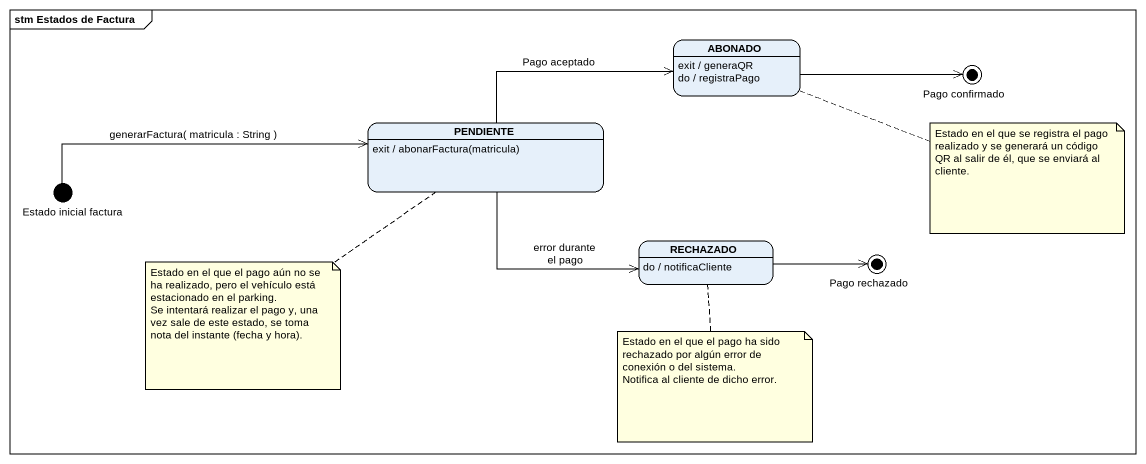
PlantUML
@startuml
mainframe stm Estados de Factura
hide empty description
state ABONADO
ABONADO : exit / generaQR
ABONADO : do / registraPago
state "Pago confirmado" as Pago_confirmado <<end>>
state PENDIENTE
PENDIENTE : exit / abonarFactura(matricula)
state "Estado inicial factura" as Estado_inicial_factura <<start>>
state RECHAZADO
RECHAZADO : do / notificaCliente
state "Pago rechazado" as Pago_rechazado <<end>>
ABONADO -right-> Pago_confirmado
PENDIENTE -right-> ABONADO : Pago aceptado
PENDIENTE -right-> RECHAZADO : error durante el pago
Estado_inicial_factura -right-> PENDIENTE : generarFactura( matricula : String )
RECHAZADO -right-> Pago_rechazado
note right of ABONADO : Estado en el que se registra el pago realizado y se generará un código QR al salir de él, que se enviará al cliente.
note bottom of PENDIENTE
  Estado en el que el pago aún no se ha realizado, pero el vehículo está estacionado en el parking.
  Se intentará realizar el pago y, una vez sale de este estado, se toma nota del instante (fecha y hora).
end note
note bottom of RECHAZADO
  Estado en el que el pago ha sido rechazado por algún error de conexión o del sistema.
  Notifica al cliente de dicho error.
end note
@enduml
